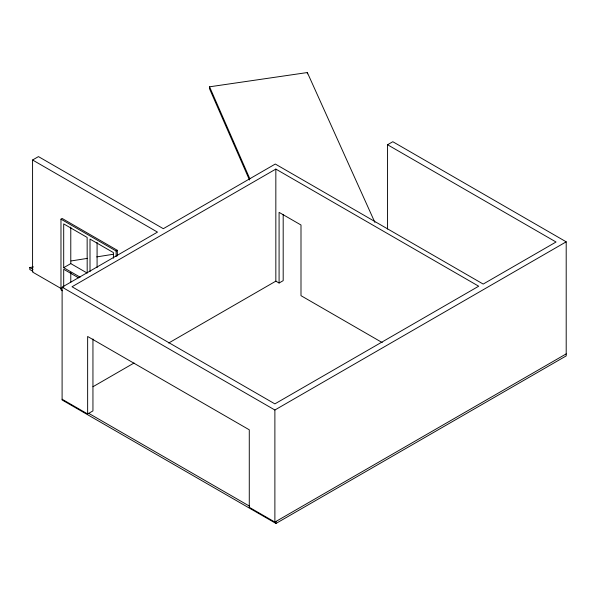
<?xml version="1.0" encoding="UTF-8"?>
<svg xmlns="http://www.w3.org/2000/svg" width="596" height="596" viewBox="0 0 596 596"><rect width="100%" height="100%" fill="white"/><g stroke="black" fill="none" stroke-linecap="round" stroke-linejoin="round"><path stroke-width="0.89" d="M61.381 288.688L32.579 272.059L32.579 159.996L38.457 156.606L163.311 228.685L275.292 164.034L483.192 284.069L556.038 242.013L387.564 144.746L387.564 229.02M62.573 290.766L60.978 289.842L60.978 219.172L62.178 218.479L117.33 250.32L117.33 255.9M63.697 267.693L70.782 263.603L87.195 273.08L87.143 237.424L63.697 223.895L63.697 267.693L80.11 277.17M60.978 219.172L116.131 251.013L117.33 250.32M387.564 144.746L392.809 141.714L566.2 241.82L566.2 355.901L275.978 523.459L62.096 399.976L62.118 287.168L157.486 232.112L32.579 159.996M275.836 169.085L72.019 286.758L274.883 403.879L478.7 286.214L275.836 169.085L275.836 281.156L168.69 343.013M92.969 386.73L134.048 363.009M275.836 281.156L279.084 283.025L283.189 280.656L283.189 214.635M62.118 399.231L87.642 413.967L92.946 410.905L92.946 338.953M62.118 287.168L274.883 410.011L566.2 241.82M87.642 413.967L87.642 336.479L249.277 429.805L249.277 507.293L274.883 522.074L566.2 353.882M33.011 271.374L29.8 269.526L29.8 267.507L33.465 266.919M71.066 260.959L87.567 258.344M96.738 256.891L113.24 254.276M249.486 180.007L209.561 88.826L209.561 86.807L307.342 72.541L374.891 222.412M382.207 342.566L300.995 295.676L300.995 225.005L279.084 212.355L279.084 283.025M78.545 277.833L63.697 269.258L63.697 287.369M29.8 267.507L33.011 269.355M88.633 413.281L249.441 506.123M209.561 86.807L249.858 178.845M307.342 72.541L307.342 73.882M275.978 521.44L275.978 523.459M274.883 410.011L274.883 522.074M116.131 251.013L116.131 256.593M113.404 258.172L113.404 252.585L90.003 239.078L90.003 271.634M97.081 242.43L97.081 267.544M70.782 227.106L70.782 263.603M70.782 272.417L70.782 282.37"/></g></svg>
